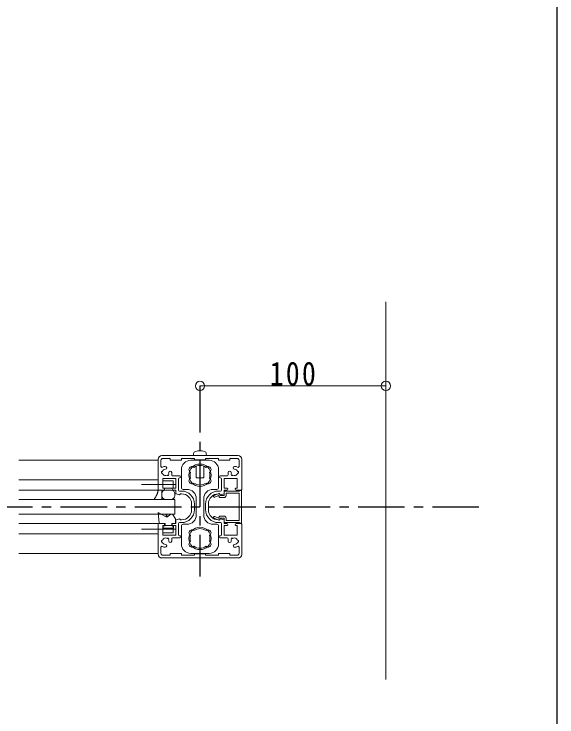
# Model space of a CAD drawing. Units: millimetres at full size, sheet at 1:5; details may follow other scales. Extents: x -1050 to 1050, y -742 to 742.
# Drawn here: x 698 to 990, y -364.7 to 13.1 of the extents above; entities that cross this region are included whole.
import ezdxf

# ---------------------------------------------------------------- set-up
doc = ezdxf.new("R2010")
doc.units = ezdxf.units.MM
doc.header["$LTSCALE"] = 5
doc.linetypes.add('CHAIN1', pattern=[8, 5, -1, 1, -1])
doc.layers.add('0-0_通り芯', color=7, linetype='CHAIN1')
doc.layers.add('1-5_図枠1_1', color=7, linetype='Continuous')
for name, color, linetype, lineweight in [('0-3_寸法', 54, 'Continuous', 20), ('0-4_手摺部材', 92, 'Continuous', 20), ('0-7_ガラス', 6, 'Continuous', 20), ('0-8_その他', 11, 'Continuous', 20), ('0-A_支柱', 6, 'Continuous', 20), ('0-B_足元', 4, 'Continuous', 20)]:
    doc.layers.add(name, color=color, linetype=linetype, lineweight=lineweight)
doc.styles.add('ＭＳ ゴシック', font='')
doc.styles.get('ＭＳ ゴシック').set_extended_font_data('MS Gothic')

# ---------------------------------------------------------------- blocks, each defined once
blk = doc.blocks.new('dimension_origin')
at = {"color": 0, "linetype": 'Continuous', "lineweight": -2}
blk.add_circle((0, 0), 1.25, dxfattribs=at)

msp = doc.modelspace()

# ---------------------------------------------------------------- linework, layer by layer
at = {"layer": '0-0_通り芯'}
for p, q in [((798.02, -186.793), (798.02, -289.293)), ((-236.98, -251.793), (948.02, -251.793))]:
    msp.add_line(p, q, dxfattribs=at)
at = {"layer": '0-3_寸法'}
for p, q in [((898.02, -141.531), (898.02, -344.591)), ((798.02, -186.793), (898.02, -186.793))]:
    msp.add_line(p, q, dxfattribs=at)
at = {"layer": '0-4_手摺部材'}
for p, q in [((775.52, -226.793), (700.52, -226.793)), ((700.52, -237.293), (775.52, -237.293)), ((778.097, -237.793), (783.52, -237.793)), ((783.52, -241.793), (783.52, -237.793)), ((775.52, -242.793), (700.52, -242.793)), ((778.02, -241.793), (783.52, -241.793)), ((808.21, -244.614), (805.637, -245.628)), ((809.12, -245.768), (808.585, -244.753)), ((811.02, -245.768), (811.02, -243.743)), ((819.12, -244.443), (812.02, -244.443)), ((812.02, -245.768), (812.02, -244.443)), ((819.12, -244.443), (819.12, -259.143)), ((820.02, -242.943), (819.744, -242.943)), ((820.32, -243.243), (820.32, -260.343)), ((806.003, -246.558), (807.993, -245.774)), ((808.432, -246.608), (807.993, -245.774)), ((811.02, -246.768), (808.698, -246.768)), ((811.02, -245.768), (809.12, -245.768)), ((811.02, -256.818), (808.698, -256.818)), ((808.21, -258.972), (805.637, -257.958)), ((806.003, -257.028), (807.993, -257.812)), ((808.432, -256.978), (807.993, -257.812)), ((809.12, -257.818), (808.585, -258.833)), ((811.02, -257.818), (809.12, -257.818)), ((811.02, -257.818), (811.02, -259.843)), ((812.02, -257.818), (812.02, -259.143)), ((819.12, -259.143), (812.02, -259.143)), ((820.02, -260.643), (819.744, -260.643)), ((775.52, -260.793), (700.52, -260.793)), ((778.097, -261.793), (783.52, -261.793)), ((775.52, -266.293), (700.52, -266.293)), ((700.52, -276.793), (775.52, -276.793))]:
    msp.add_line(p, q, dxfattribs=at)
at = {"layer": '0-4_手摺部材', "linetype": 'CHAIN1'}
for p, q in [((766.52, -239.793), (784.622, -239.793)), ((784.622, -263.793), (766.52, -263.793))]:
    msp.add_line(p, q, dxfattribs=at)
at = {"layer": '0-4_手摺部材'}
for points in [[(819.532, -243.031), (819.12, -243.443), (811.32, -243.443)], [(819.532, -260.555), (819.12, -260.143), (811.32, -260.143)], [(778.02, -265.793), (783.52, -265.793), (783.52, -261.793)]]:
    msp.add_lwpolyline(points, dxfattribs=at)
for centre, radius, start, end in [((808.32, -244.893), 0.3, 27.77884, 111.50514), ((811.32, -243.743), 0.3, 90, 180), ((819.744, -243.243), 0.3, 90, 135), ((820.02, -243.243), 0.3, 0, 90), ((805.82, -246.093), 0.5, 111.50514, 291.50514), ((808.698, -246.468), 0.3, 207.77884, 270), ((811.02, -245.768), 1, 270, 360), ((808.698, -257.118), 0.3, 90, 152.22116), ((811.02, -257.818), 1, 0, 90), ((805.82, -257.493), 0.5, 68.49486, 248.49486), ((808.32, -258.693), 0.3, 248.49486, 332.22116), ((811.32, -259.843), 0.3, 180, 270), ((819.744, -260.343), 0.3, 225, 270), ((820.02, -260.343), 0.3, 270, 360)]:
    msp.add_arc(centre, radius, start, end, dxfattribs=at)
at = {"layer": '0-7_ガラス'}
msp.add_line((700.52, -255.793), (784.52, -255.793), dxfattribs=at)
msp.add_lwpolyline([(784.52, -255.793), (784.52, -247.793), (700.52, -247.793)], dxfattribs=at)
at = {"layer": '0-8_その他'}
for p, q in [((777.52, -242.793), (775.52, -242.793)), ((777.52, -242.793), (777.52, -247.793)), ((777.52, -245.793), (777.52, -244.793)), ((779.52, -242.793), (782.52, -242.793)), ((784.52, -244.793), (784.52, -245.793)), ((777.52, -247.793), (773.365, -247.793)), ((782.52, -247.793), (779.52, -247.793)), ((775.439, -254.985), (776.002, -260.613)), ((779.87, -257.179), (775.586, -254.886)), ((779.87, -255.793), (779.87, -257.179)), ((779.97, -255.693), (780.17, -255.693)), ((780.27, -257.393), (782.27, -255.793)), ((780.27, -255.793), (780.27, -257.393)), ((783.27, -255.793), (782.27, -255.793)), ((784.77, -258.293), (783.27, -255.793)), ((784.77, -258.293), (784.77, -260.643)), ((776.201, -260.793), (779.22, -260.793)), ((778.27, -262.093), (778.27, -263.293)), ((778.27, -262.093), (779.22, -262.093)), ((778.27, -263.293), (783.77, -263.293)), ((779.22, -262.093), (779.22, -260.793)), ((782.82, -260.793), (784.62, -260.793)), ((782.82, -262.093), (782.82, -260.793)), ((782.82, -262.093), (783.77, -262.093)), ((783.77, -262.093), (783.77, -263.293))]:
    msp.add_line(p, q, dxfattribs=at)
msp.add_lwpolyline([(775.52, -242.793), (775.517, -242.809), (775.508, -242.856), (775.494, -242.933), (775.474, -243.038), (775.449, -243.168), (775.419, -243.32), (775.384, -243.489), (775.344, -243.672), (775.3, -243.864), (775.25, -244.06), (775.197, -244.254), (775.141, -244.441), (775.084, -244.617), (775.029, -244.776), (774.977, -244.913), (774.933, -245.025), (774.899, -245.107), (774.878, -245.158), (774.871, -245.175), (774.863, -245.192), (774.841, -245.243), (774.803, -245.326), (774.75, -245.44), (774.681, -245.582), (774.596, -245.749), (774.496, -245.937), (774.384, -246.14), (774.262, -246.353), (774.133, -246.571), (774.002, -246.786), (773.873, -246.994), (773.752, -247.187), (773.641, -247.361), (773.546, -247.511), (773.468, -247.632), (773.411, -247.72), (773.376, -247.775), (773.365, -247.793)], dxfattribs=at)
for centre, radius, start, end in [((779.52, -244.793), 2, 90, 180), ((782.52, -244.793), 2, 360, 90), ((779.52, -245.793), 2, 180, 270), ((782.52, -245.793), 2, 270, 360), ((775.539, -254.975), 0.1, 61.84892, 185.71059), ((779.97, -255.793), 0.1, 90, 180), ((780.17, -255.793), 0.1, 0, 90), ((776.201, -260.593), 0.2, 185.71059, 270), ((784.62, -260.643), 0.15, 270, 360)]:
    msp.add_arc(centre, radius, start, end, dxfattribs=at)
at = {"layer": '0-A_支柱'}
for p, q in [((775.52, -242.493), (775.52, -226.293)), ((777.52, -224.293), (818.52, -224.293)), ((782.02, -225.793), (778.02, -225.793)), ((782.02, -225.793), (782.02, -226.493)), ((788.02, -225.793), (788.02, -226.493)), ((795.02, -225.793), (788.02, -225.793)), ((794.618, -223.174), (794.52, -224.293)), ((801.52, -224.293), (794.52, -224.293)), ((795.02, -225.793), (795.02, -226.243)), ((795.32, -226.543), (800.72, -226.543)), ((801.02, -225.793), (808.02, -225.793)), ((801.02, -225.793), (801.02, -226.243)), ((801.422, -223.174), (801.52, -224.293)), ((808.02, -225.793), (808.02, -226.493)), ((814.02, -225.793), (814.02, -226.493)), ((814.02, -225.793), (818.02, -225.793)), ((820.52, -242.493), (820.52, -226.293)), ((777.02, -226.793), (777.02, -230.121)), ((787.72, -226.793), (782.32, -226.793)), ((808.32, -226.793), (813.72, -226.793)), ((819.02, -226.793), (819.02, -230.121)), ((782.82, -233.421), (782.82, -234.593)), ((813.22, -233.421), (813.22, -234.593)), ((778.02, -236.593), (778.02, -241.793)), ((785.02, -236.593), (778.02, -236.593)), ((783.32, -235.093), (787.17, -235.093)), ((785.02, -236.593), (785.02, -241.793)), ((786.52, -236.793), (786.52, -242.793)), ((787.17, -236.293), (787.02, -236.293)), ((812.72, -235.093), (808.87, -235.093)), ((808.87, -236.293), (809.02, -236.293)), ((809.52, -236.793), (809.52, -242.793)), ((811.02, -236.593), (818.02, -236.593)), ((811.02, -236.593), (811.02, -241.793)), ((818.02, -236.593), (818.02, -241.793)), ((778.52, -242.793), (775.82, -242.793)), ((778.72, -241.793), (778.02, -241.793)), ((779.02, -242.093), (779.02, -242.293)), ((783.02, -242.093), (783.02, -242.293)), ((785.02, -241.793), (783.32, -241.793)), ((783.52, -242.793), (785.02, -242.793)), ((785.02, -242.793), (785.02, -244.56)), ((785.246, -244.85), (786.946, -245.284)), ((788.02, -243.293), (787.02, -243.293)), ((787.52, -244.793), (787.268, -245.162)), ((788.02, -244.793), (787.52, -244.793)), ((808.02, -243.293), (809.02, -243.293)), ((808.02, -244.793), (808.52, -244.793)), ((808.52, -244.793), (808.772, -245.162)), ((810.794, -244.85), (809.094, -245.284)), ((811.02, -241.793), (812.72, -241.793)), ((812.52, -242.793), (811.02, -242.793)), ((811.02, -242.793), (811.02, -244.56)), ((813.02, -242.093), (813.02, -242.293)), ((817.02, -242.093), (817.02, -242.293)), ((817.32, -241.793), (818.02, -241.793)), ((817.52, -242.793), (820.22, -242.793)), ((793.52, -253.293), (793.52, -250.293)), ((795.02, -253.293), (795.02, -250.293)), ((801.02, -253.293), (801.02, -250.293)), ((802.52, -253.293), (802.52, -250.293)), ((785.02, -260.793), (785.02, -259.026)), ((785.246, -258.735), (786.946, -258.302)), ((788.02, -260.293), (787.02, -260.293)), ((787.52, -258.793), (787.268, -258.424)), ((788.02, -258.793), (787.52, -258.793)), ((808.02, -258.793), (808.52, -258.793)), ((808.02, -260.293), (809.02, -260.293)), ((808.52, -258.793), (808.772, -258.424)), ((810.794, -258.735), (809.094, -258.302)), ((811.02, -260.793), (811.02, -259.026)), ((775.52, -261.093), (775.52, -277.293)), ((778.52, -260.793), (775.82, -260.793)), ((778.72, -261.793), (778.02, -261.793)), ((778.02, -266.993), (778.02, -261.793)), ((779.02, -261.493), (779.02, -261.293)), ((783.02, -261.493), (783.02, -261.293)), ((785.02, -261.793), (783.32, -261.793)), ((783.52, -260.793), (785.02, -260.793)), ((785.02, -266.993), (785.02, -261.793)), ((786.52, -266.793), (786.52, -260.793)), ((809.52, -266.793), (809.52, -260.793)), ((812.52, -260.793), (811.02, -260.793)), ((811.02, -261.793), (812.72, -261.793)), ((811.02, -266.993), (811.02, -261.793)), ((813.02, -261.493), (813.02, -261.293)), ((817.02, -261.493), (817.02, -261.293)), ((817.32, -261.793), (818.02, -261.793)), ((817.52, -260.793), (820.22, -260.793)), ((818.02, -266.993), (818.02, -261.793)), ((820.52, -261.093), (820.52, -277.293)), ((785.02, -266.993), (778.02, -266.993)), ((787.17, -267.293), (787.02, -267.293)), ((808.87, -267.293), (809.02, -267.293)), ((811.02, -266.993), (818.02, -266.993)), ((782.82, -270.165), (782.82, -268.993)), ((783.32, -268.493), (787.17, -268.493)), ((812.72, -268.493), (808.87, -268.493)), ((813.22, -270.165), (813.22, -268.993)), ((777.02, -276.793), (777.02, -273.465)), ((819.02, -276.793), (819.02, -273.465)), ((777.52, -279.293), (818.52, -279.293)), ((782.02, -277.793), (778.02, -277.793)), ((782.02, -277.793), (782.02, -277.093)), ((787.72, -276.793), (782.32, -276.793)), ((788.02, -277.793), (788.02, -277.093)), ((795.02, -277.793), (788.02, -277.793)), ((795.02, -277.793), (795.02, -277.343)), ((795.32, -277.043), (800.72, -277.043)), ((801.02, -277.793), (801.02, -277.343)), ((801.02, -277.793), (808.02, -277.793)), ((808.02, -277.793), (808.02, -277.093)), ((808.32, -276.793), (813.72, -276.793)), ((814.02, -277.793), (814.02, -277.093)), ((814.02, -277.793), (818.02, -277.793))]:
    msp.add_line(p, q, dxfattribs=at)
msp.add_lwpolyline([(800.02, -229.885), (800.02, -236.293), (796.02, -236.293), (796.02, -229.885)], dxfattribs=at)
for centre, radius, start, end in [((795.913, -223.287), 1.3, 105.88085, 175), ((798.02, -230.693), 9, 74.11915, 105.88085), ((800.127, -223.287), 1.3, 5, 74.11915), ((777.52, -226.293), 2, 90, 180), ((778.02, -226.793), 1, 90, 180), ((782.32, -226.493), 0.3, 180, 270), ((787.72, -226.493), 0.3, 270, 360), ((795.32, -226.243), 0.3, 180, 270), ((800.72, -226.243), 0.3, 270, 360), ((808.32, -226.493), 0.3, 180, 270), ((813.72, -226.493), 0.3, 270, 360), ((818.02, -226.793), 1, 0, 90), ((818.52, -226.293), 2, 0, 90), ((777.52, -230.121), 0.5, 180, 302.23095), ((779.52, -233.293), 3.25, 92.4576, 122.23095), ((779.413, -230.795), 0.75, 272.4576, 92.4576), ((816.627, -230.795), 0.75, 87.5424, 267.5424), ((816.52, -233.293), 3.25, 57.76905, 87.5424), ((818.52, -230.121), 0.5, 237.76905, 360), ((777.77, -233.293), 0.5, 81.78679, 278.21321), ((779.52, -233.293), 1.75, 92.4576, 163.57358), ((779.52, -233.293), 1.75, 196.42642, 298.57358), ((780.757, -234.53), 0.5, 216.78679, 53.21321), ((779.52, -233.293), 1.75, 331.42642, 357.0989), ((782.043, -233.421), 0.777, 0, 177.0989), ((813.997, -233.421), 0.777, 2.9011, 180), ((816.52, -233.293), 1.75, 182.9011, 208.57358), ((815.283, -234.53), 0.5, 126.78679, 323.21321), ((816.52, -233.293), 1.75, 241.42642, 343.57358), ((816.52, -233.293), 1.75, 16.42642, 87.5424), ((818.27, -233.293), 0.5, 261.78679, 98.21321), ((783.32, -234.593), 0.5, 180, 270), ((787.02, -236.793), 0.5, 90, 180), ((787.17, -235.693), 0.6, 270, 90), ((808.87, -235.693), 0.6, 90, 270), ((809.02, -236.793), 0.5, 0, 90), ((812.72, -234.593), 0.5, 270, 360), ((775.82, -242.493), 0.3, 180, 270), ((778.52, -242.293), 0.5, 270, 360), ((778.72, -242.093), 0.3, 0, 90), ((783.32, -242.093), 0.3, 90, 180), ((783.52, -242.293), 0.5, 180, 270), ((785.32, -244.56), 0.3, 180, 255.70562), ((787.02, -242.793), 0.5, 180, 270), ((787.02, -244.993), 0.3, 255.70562, 325.65592), ((788.02, -250.293), 7, 0, 90), ((788.02, -250.293), 5.5, 0, 90), ((808.02, -250.293), 7, 90, 180), ((808.02, -250.293), 5.5, 90, 180), ((809.02, -244.993), 0.3, 214.34408, 284.29438), ((809.02, -242.793), 0.5, 270, 360), ((810.72, -244.56), 0.3, 284.29438, 360), ((812.52, -242.293), 0.5, 270, 360), ((812.72, -242.093), 0.3, 0, 90), ((817.32, -242.093), 0.3, 90, 180), ((817.52, -242.293), 0.5, 180, 270), ((820.22, -242.493), 0.3, 270, 360), ((788.02, -253.293), 7, 270, 360), ((788.02, -253.293), 5.5, 270, 360), ((808.02, -253.293), 7, 180, 270), ((808.02, -253.293), 5.5, 180, 270), ((785.32, -259.026), 0.3, 104.29438, 180), ((787.02, -260.793), 0.5, 90, 180), ((787.02, -258.593), 0.3, 34.34408, 104.29438), ((809.02, -258.593), 0.3, 75.70562, 145.65592), ((809.02, -260.793), 0.5, 0, 90), ((810.72, -259.026), 0.3, 0, 75.70562), ((775.82, -261.093), 0.3, 90, 180), ((778.52, -261.293), 0.5, 0, 90), ((778.72, -261.493), 0.3, 270, 360), ((783.52, -261.293), 0.5, 90, 180), ((783.32, -261.493), 0.3, 180, 270), ((812.52, -261.293), 0.5, 0, 90), ((812.72, -261.493), 0.3, 270, 360), ((817.52, -261.293), 0.5, 90, 180), ((817.32, -261.493), 0.3, 180, 270), ((820.22, -261.093), 0.3, 0, 90), ((787.02, -266.793), 0.5, 180, 270), ((787.17, -267.893), 0.6, 270, 90), ((808.87, -267.893), 0.6, 90, 270), ((809.02, -266.793), 0.5, 270, 360), ((777.77, -270.293), 0.5, 81.78679, 278.21321), ((779.52, -270.293), 1.75, 61.42642, 163.57358), ((779.52, -270.293), 1.75, 196.42642, 267.5424), ((780.757, -269.055), 0.5, 306.78679, 143.21321), ((779.52, -270.293), 1.75, 2.9011, 28.57358), ((782.043, -270.165), 0.777, 182.9011, 360), ((783.32, -268.993), 0.5, 90, 180), ((812.72, -268.993), 0.5, 0, 90), ((813.997, -270.165), 0.777, 180, 357.0989), ((816.52, -270.293), 1.75, 151.42642, 177.0989), ((815.283, -269.055), 0.5, 36.78679, 233.21321), ((816.52, -270.293), 1.75, 16.42642, 118.57358), ((816.52, -270.293), 1.75, 272.4576, 343.57358), ((818.27, -270.293), 0.5, 261.78679, 98.21321), ((777.52, -273.465), 0.5, 57.76905, 180), ((779.52, -270.293), 3.25, 237.76905, 267.5424), ((779.413, -272.791), 0.75, 267.5424, 87.5424), ((816.627, -272.791), 0.75, 92.4576, 272.4576), ((816.52, -270.293), 3.25, 272.4576, 302.23095), ((818.52, -273.465), 0.5, 0, 122.23095), ((777.52, -277.293), 2, 180, 270), ((778.02, -276.793), 1, 180, 270), ((782.32, -277.093), 0.3, 90, 180), ((787.72, -277.093), 0.3, 0, 90), ((795.32, -277.343), 0.3, 90, 180), ((800.72, -277.343), 0.3, 0, 90), ((808.32, -277.093), 0.3, 90, 180), ((813.72, -277.093), 0.3, 0, 90), ((818.02, -276.793), 1, 270, 360), ((818.52, -277.293), 2, 270, 360)]:
    msp.add_arc(centre, radius, start, end, dxfattribs=at)
at = {"layer": '0-B_足元'}
for p, q in [((793.02, -226.793), (803.02, -226.793)), ((788.02, -231.793), (788.02, -241.393)), ((808.02, -231.793), (808.02, -241.393)), ((791.02, -242.393), (789.02, -242.393)), ((807.02, -242.393), (805.02, -242.393)), ((796.02, -256.193), (796.02, -247.393)), ((800.02, -247.393), (800.02, -256.193)), ((788.02, -262.193), (788.02, -271.793)), ((791.02, -261.193), (789.02, -261.193)), ((807.02, -261.193), (805.02, -261.193)), ((808.02, -262.193), (808.02, -271.793)), ((793.02, -276.793), (803.02, -276.793))]:
    msp.add_line(p, q, dxfattribs=at)
for centre in [(798.02, -234.793), (798.02, -268.793)]:
    msp.add_circle(centre, 6, dxfattribs=at)
for centre, radius, start, end in [((793.02, -231.793), 5, 90, 180), ((793.679, -231.753), 1.6, 46.31839, 243.6816), ((798.02, -234.793), 5.3, 52.3632, 127.6368), ((802.362, -231.753), 1.6, 296.3184, 133.68161), ((803.02, -231.793), 5, 0, 90), ((798.02, -234.793), 5.3, 162.3632, 197.6368), ((798.02, -234.793), 5.3, 342.3632, 17.6368), ((793.679, -237.833), 1.6, 116.3184, 313.68161), ((802.362, -237.833), 1.6, 226.31839, 63.6816), ((789.02, -241.393), 1, 180, 270), ((798.02, -234.793), 5.3, 232.36321, 307.63679), ((807.02, -241.393), 1, 270, 360), ((791.02, -247.393), 5, 0, 90), ((805.02, -247.393), 5, 90, 180), ((791.02, -256.193), 5, 270, 360), ((805.02, -256.193), 5, 180, 270), ((789.02, -262.193), 1, 90, 180), ((793.679, -265.753), 1.6, 46.31839, 243.6816), ((798.02, -268.793), 5.3, 52.3632, 127.6368), ((802.362, -265.753), 1.6, 296.3184, 133.68161), ((807.02, -262.193), 1, 0, 90), ((798.02, -268.793), 5.3, 162.3632, 197.6368), ((798.02, -268.793), 5.3, 342.3632, 17.6368), ((793.02, -271.793), 5, 180, 270), ((793.679, -271.833), 1.6, 116.3184, 313.68161), ((802.362, -271.833), 1.6, 226.31839, 63.6816), ((803.02, -271.793), 5, 270, 360), ((798.02, -268.793), 5.3, 232.36321, 307.63679)]:
    msp.add_arc(centre, radius, start, end, dxfattribs=at)
at = {"layer": '1-5_図枠1_1'}
msp.add_line((990, 682.5), (990, -707.5), dxfattribs=at)

# ---------------------------------------------------------------- block references
at = {"layer": '0-3_寸法', "xscale": 2, "yscale": 2, "rotation": 180}
msp.add_blockref('dimension_origin', (798.02, -186.793), dxfattribs=at)
at = {"layer": '0-3_寸法', "xscale": 2, "yscale": 2}
msp.add_blockref('dimension_origin', (898.02, -186.793), dxfattribs=at)

# ---------------------------------------------------------------- texts
at = {"layer": '0-3_寸法', "insert": (835.52, -186.793), "char_height": 12.83, "attachment_point": 7, "style": 'ＭＳ ゴシック'}
msp.add_mtext('\\T1.17;\\W0.85;100', dxfattribs=at)

doc.saveas('drawing.dxf')
